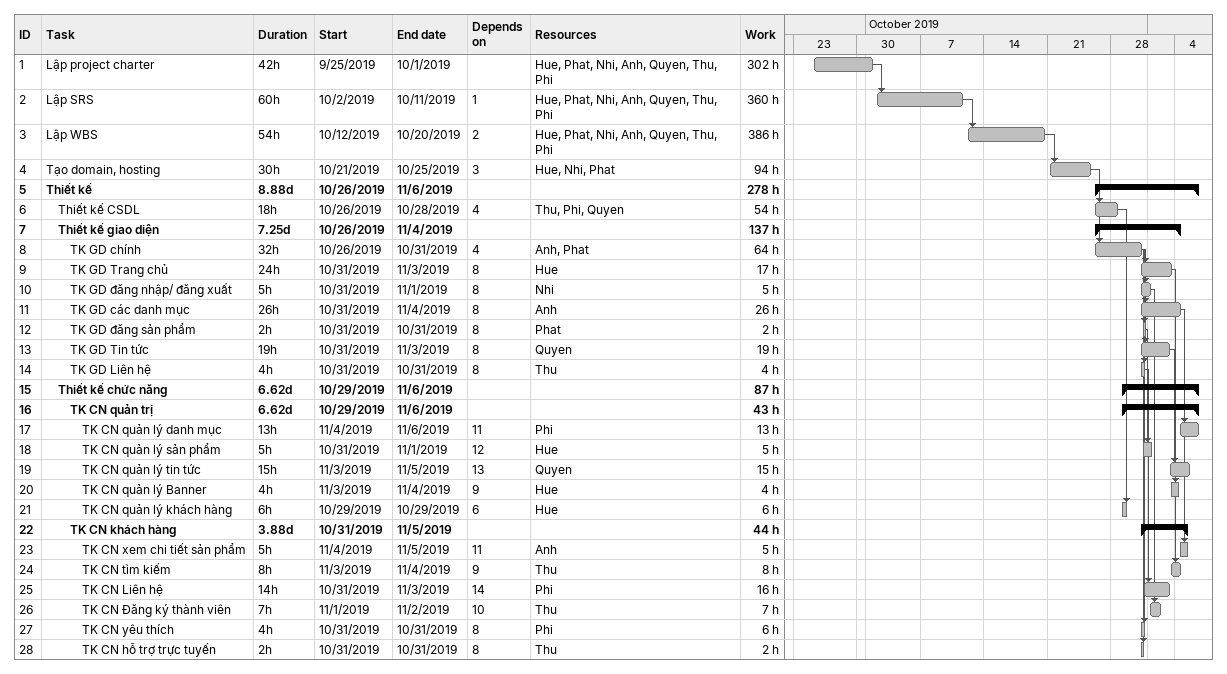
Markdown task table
| ID | Level | Task | Duration | Start | Finish | Predecessors | Resources | Work (h) |
|---|---|---|---|---|---|---|---|---|
| 1 | 1 | Lập project charter | 42h | 2019-09-25 | 2019-10-01 |  | Hue, Phat, Nhi, Anh, Quyen, Thu, Phi | 302 |
| 2 | 1 | Lập SRS | 60h | 2019-10-02 | 2019-10-11 | 1 | Hue, Phat, Nhi, Anh, Quyen, Thu, Phi | 360 |
| 3 | 1 | Lập WBS | 54h | 2019-10-12 | 2019-10-20 | 2 | Hue, Phat, Nhi, Anh, Quyen, Thu, Phi | 386 |
| 4 | 1 | Tạo domain, hosting | 30h | 2019-10-21 | 2019-10-25 | 3 | Hue, Nhi, Phat | 94 |
| 5 | 1 | **Thiết kế** | 8.88d | 2019-10-26 | 2019-11-06 |  |  | 278 |
| 6 | 2 | Thiết kế CSDL | 18h | 2019-10-26 | 2019-10-28 | 4 | Thu, Phi, Quyen | 54 |
| 7 | 2 | **Thiết kế giao diện** | 7.25d | 2019-10-26 | 2019-11-04 |  |  | 137 |
| 8 | 3 | TK GD chính | 32h | 2019-10-26 | 2019-10-31 | 4 | Anh, Phat | 64 |
| 9 | 3 | TK GD Trang chủ | 24h | 2019-10-31 | 2019-11-03 | 8 | Hue | 17 |
| 10 | 3 | TK GD đăng nhập/ đăng xuất | 5h | 2019-10-31 | 2019-11-01 | 8 | Nhi | 5 |
| 11 | 3 | TK GD các danh mục | 26h | 2019-10-31 | 2019-11-04 | 8 | Anh | 26 |
| 12 | 3 | TK GD đăng sản phẩm | 2h | 2019-10-31 | 2019-10-31 | 8 | Phat | 2 |
| 13 | 3 | TK GD Tin tức | 19h | 2019-10-31 | 2019-11-03 | 8 | Quyen | 19 |
| 14 | 3 | TK GD Liên hệ | 4h | 2019-10-31 | 2019-10-31 | 8 | Thu | 4 |
| 15 | 2 | **Thiết kế chức năng** | 6.62d | 2019-10-29 | 2019-11-06 |  |  | 87 |
| 16 | 3 | **TK CN quản trị** | 6.62d | 2019-10-29 | 2019-11-06 |  |  | 43 |
| 17 | 4 | TK CN quản lý danh mục | 13h | 2019-11-04 | 2019-11-06 | 11 | Phi | 13 |
| 18 | 4 | TK CN quản lý sản phẩm | 5h | 2019-10-31 | 2019-11-01 | 12 | Hue | 5 |
| 19 | 4 | TK CN quản lý tin tức | 15h | 2019-11-03 | 2019-11-05 | 13 | Quyen | 15 |
| 20 | 4 | TK CN quản lý Banner | 4h | 2019-11-03 | 2019-11-04 | 9 | Hue | 4 |
| 21 | 4 | TK CN quản lý khách hàng | 6h | 2019-10-29 | 2019-10-29 | 6 | Hue | 6 |
| 22 | 3 | **TK CN khách hàng** | 3.88d | 2019-10-31 | 2019-11-05 |  |  | 44 |
| 23 | 4 | TK CN xem chi tiết sản phẩm | 5h | 2019-11-04 | 2019-11-05 | 11 | Anh | 5 |
| 24 | 4 | TK CN tìm kiếm | 8h | 2019-11-03 | 2019-11-04 | 9 | Thu | 8 |
| 25 | 4 | TK CN Liên hệ | 14h | 2019-10-31 | 2019-11-03 | 14 | Phi | 16 |
| 26 | 4 | TK CN Đăng ký thành viên | 7h | 2019-11-01 | 2019-11-02 | 10 | Thu | 7 |
| 27 | 4 | TK CN yêu thích | 4h | 2019-10-31 | 2019-10-31 | 8 | Phi | 6 |
| 28 | 4 | TK CN hỗ trợ trực tuyến | 2h | 2019-10-31 | 2019-10-31 | 8 | Thu | 2 |
